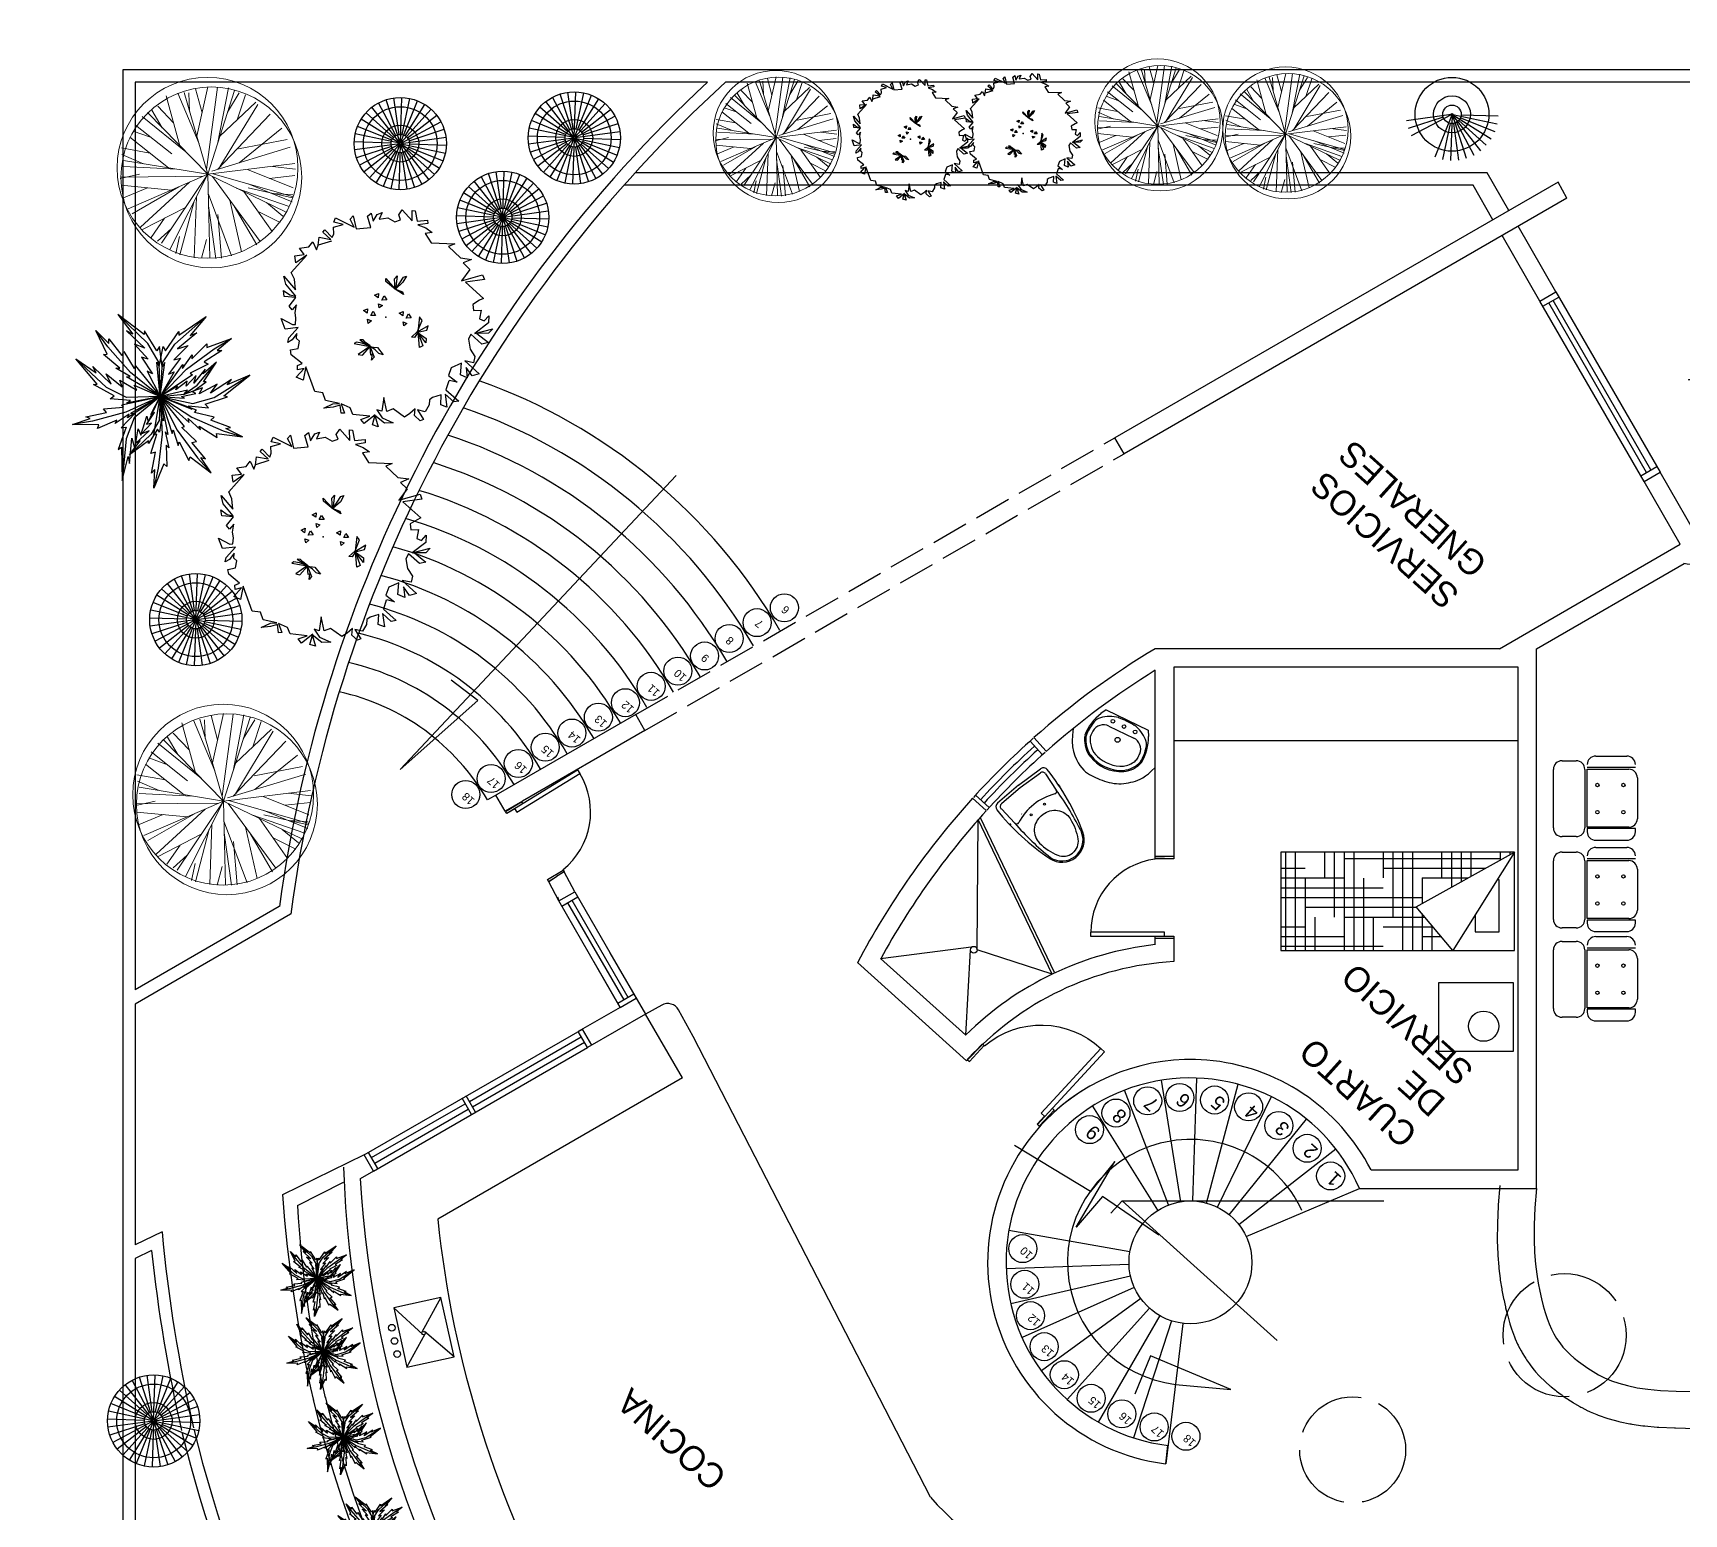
# Model space of a CAD drawing. Header units: millimetres. Extents: x 566 to 755, y 215 to 253.
# Drawn here: x 609.26 to 622.68, y 241.26 to 253.3 of the extents above; entities that cross this region are included whole.
import ezdxf
from ezdxf.enums import TextEntityAlignment as Align

# ---------------------------------------------------------------- set-up
doc = ezdxf.new("R2010")
doc.units = ezdxf.units.MM
doc.header["$LTSCALE"] = 0.05
doc.linetypes.add('ACAD_ISO02W100', pattern=[15, 12, -3])
for name, color, linetype in [('Arbol-Conservar', 84, 'Continuous'), ('ejes', 2, 'ACAD_ISO02W100'), ('escaleras', 30, 'Continuous'), ('muebles', 7, 'Continuous'), ('muros', 2, 'Continuous'), ('puertas', 3, 'Continuous'), ('TEXTURA', 7, 'Continuous'), ('ventanas', 1, 'Continuous')]:
    doc.layers.add(name, color=color, linetype=linetype)
doc.layers.add('Arbol-existente', color=40, linetype='Continuous', lineweight=9)
doc.layers.add('TEXTO', color=7, linetype='Continuous', lineweight=9)
doc.styles.add('ARIAL', font='arial.ttf')

# ---------------------------------------------------------------- blocks, each defined once
blk = doc.blocks.new('PUERTA .60')
at = {"layer": 'puertas'}
for p, q in [((0.017, 0.675), (0.052, 0.675)), ((0.017, 0.075), (0.017, 0.675)), ((0.052, 0.075), (0.052, 0.675)), ((0, 0.15), (0.017, 0.15)), ((0, 0), (0, 0.15)), ((0.65, 0), (0.65, 0.15)), ((0.65, 0.15), (0.667, 0.15)), ((0.667, 0.15), (0.667, 0.075)), ((0.02, 0), (0, 0)), ((0.017, 0.075), (0.052, 0.075)), ((0.67, 0), (0.65, 0))]:
    blk.add_line(p, q, dxfattribs=at)
for points in [[(0.017, 0.075), (0.02, 0.075), (0.02, 0), (0.017, 0)], [(0.667, 0.075), (0.67, 0.075), (0.67, 0), (0.667, 0)]]:
    blk.add_lwpolyline(points, close=True, dxfattribs=at)
at = {"layer": 'puertas', "color": 1}
blk.add_arc((0.052, 0.075), 0.6, 7.1855, 90, dxfattribs=at)
blk = doc.blocks.new('SANI')
for p, q in [((0.214, 0.007), (-0.01, -0.002)), ((0.214, 0.007), (0.438, -0.002)), ((-0.015, -0.059), (-0.001, -0.216)), ((0.215, -0.018), (0.013, -0.026)), ((0.213, -0.018), (0.416, -0.026)), ((0.444, -0.059), (0.43, -0.216)), ((0.204, -0.304), (0.224, -0.304))]:
    blk.add_line(p, q)
for points in [[(0.204, -0.304, 0.444133), (0.055, -0.469, 0.099431), (0.11, -0.638, 0.271202), (0.214, -0.699)], [(0.224, -0.304, -0.444133), (0.374, -0.469, -0.099431), (0.319, -0.638, -0.271202), (0.214, -0.699)]]:
    blk.add_lwpolyline(points, format="xyb")
for centre in [(0.144, -0.247), (0.284, -0.247)]:
    blk.add_circle(centre, 0.0075)
for centre, radius, start, end in [((-0.008, -0.042), 0.04, 92.19, 182.0049), ((1.855, -0.04), 1.903, 180.0089, 197.6886), ((0.014, -0.056), 0.03, 92.19, 185.1455), ((-1.426, -0.04), 1.903, 342.3114, 359.9911), ((0.414, -0.056), 0.03, 354.8545, 87.81), ((0.437, -0.042), 0.04, 357.9951, 87.81), ((0.019, -0.215), 0.02, 185.1455, 293.8869), ((2.072, -0.146), 2.074, 181.9498, 193.0828), ((0.214, -0.657), 0.463, 90, 113.8869), ((0.214, -0.657), 0.463, 66.1131, 90), ((-1.643, -0.146), 2.074, 346.9172, 358.0502), ((0.41, -0.215), 0.02, 246.1131, 354.8545), ((0.089, -0.603), 0.05, 195.7278, 197.7252), ((0.214, -0.563), 0.181, 197.7252, 270), ((0.214, -0.563), 0.171, 197.7252, 270), ((0.214, -0.563), 0.171, 270, 342.2748), ((0.214, -0.563), 0.181, 270, 342.2748), ((0.339, -0.603), 0.05, 342.2748, 344.2722)]:
    blk.add_arc(centre, radius, start, end)
at = {"layer": 'TEXTURA', "linetype": 'Continuous'}
for p, q in [((-0.038, -0.192), (-0.038, -0.21)), ((0.089, -0.192), (0.089, -0.194)), ((0.343, -0.192), (0.343, -0.194)), ((0.47, -0.192), (0.47, -0.215))]:
    blk.add_line(p, q, dxfattribs=at)
blk = doc.blocks.new('LAVA')
for p, q in [((-0.002, -0.009), (-0.027, -0.055)), ((-0.002, -0.009), (0.378, -0.009)), ((0.076, -0.119), (0.3, -0.119)), ((0.378, -0.009), (0.403, -0.055)), ((0.03, -0.4), (0.042, -0.406)), ((0.035, -0.391), (0.047, -0.397))]:
    blk.add_line(p, q)
for centre, radius in [((0.088, -0.069), 0.015), ((0.188, -0.069), 0.015), ((0.288, -0.069), 0.015), ((0.188, -0.189), 0.02)]:
    blk.add_circle(centre, radius)
for centre, radius, start, end in [((0.328, -0.234), 0.397, 153.2366, 185.1908), ((0.05, -0.164), 0.1, 131.0686, 165.7987), ((0.076, -0.219), 0.1, 90, 176.5875), ((0.17, -0.302), 0.284, 100.6374, 131.0686), ((0.188, -0.596), 0.576, 82.9944, 97.0056), ((0.206, -0.302), 0.284, 48.9314, 79.3626), ((0.3, -0.219), 0.1, 3.4125, 90), ((0.327, -0.164), 0.1, 14.2013, 48.9314), ((0.048, -0.234), 0.397, 354.8092, 26.7634), ((0.328, -0.234), 0.387, 165.7987, 183.085), ((0.041, -0.25), 0.1, 183.085, 200.7802), ((0.328, -0.234), 0.352, 176.5875, 184.6254), ((0.148, -0.209), 0.179, 197.3522, 254.7067), ((0.3, -0.242), 0.1, 335.4879, 358.2317), ((0.048, -0.234), 0.352, 358.2317, 3.4125), ((0.048, -0.234), 0.387, 354.8092, 14.2013), ((0.148, -0.209), 0.224, 196.2861, 238.2877), ((0.148, -0.209), 0.214, 200.7802, 238.2877), ((0.188, -0.12), 0.321, 242.8748, 299.3617), ((0.188, -0.12), 0.311, 242.8748, 299.3617), ((0.188, -0.12), 0.276, 251.4503, 299.3617), ((0.228, -0.209), 0.179, 301.7123, 335.4879), ((0.228, -0.209), 0.214, 301.7123, 343.7139), ((0.228, -0.209), 0.224, 301.7123, 343.7139)]:
    blk.add_arc(centre, radius, start, end)
blk = doc.blocks.new('CAMA')
at = {"layer": 'muebles'}
h = blk.add_hatch(dxfattribs=at)
h.set_pattern_fill('HOUND', color=256, scale=0.05, style=0)
h.set_pattern_definition([(0, (-619.17417, -247.49125), (0.3175, 0.079375), [1.27, -0.635]), (90, (-619.17417, -247.49125), (-0.079375, -0.3175), [1.27, -0.635])])
h.paths.add_polyline_path([(0.8, -0.49), (0.443, -0.787), (0, 0.011), (0, -1.889), (0.8, -1.889)])
for p, q in [((0.443, -0.787), (0, 0.011)), ((0, 0.011), (0.8, -0.49)), ((0.8, -0.49), (0.443, -0.787))]:
    blk.add_line(p, q, dxfattribs=at)
for points in [[(0, -1.889), (0.8, -1.889), (0.8, 0.011), (0, 0.011)], [(1.06, 0.001), (1.621, 0.001), (1.621, -0.604), (1.06, -0.604)]]:
    blk.add_lwpolyline(points, close=True, dxfattribs=at)
blk.add_lwpolyline([(0.508, -0.307), (0.648, -0.307), (0.648, -0.113), (0.225, -0.113), (0.225, -0.13)], dxfattribs=at)
blk.add_circle((1.415, -0.239), 0.123, dxfattribs=at)
blk = doc.blocks.new('SILLA')
at = {"layer": 'muebles'}
for p, q in [((-0.057, 0.688), (-0.057, 0.853)), ((0.043, 0.953), (0.724, 0.953)), ((0.824, 0.853), (0.824, 0.688)), ((0.724, 0.588), (0.043, 0.588)), ((-0.1, 0.461), (-0.1, 0.1)), ((0.035, 0.561), (0, 0.561)), ((0.035, 0), (0.035, 0.561)), ((0.051, 0.078), (0.051, 0.561)), ((0.051, 0.561), (0.726, 0.561)), ((0.726, 0.561), (0.726, 0.078)), ((0.744, 0), (0.744, 0.561)), ((0.879, 0.461), (0.879, 0.1)), ((0, 0), (0.035, 0)), ((0.626, -0.022), (0.151, -0.022))]:
    blk.add_line(p, q, dxfattribs=at)
for centre in [(0.227, 0.442), (0.542, 0.442), (0.227, 0.14), (0.542, 0.14)]:
    blk.add_circle(centre, 0.0197, dxfattribs=at)
for centre, start, end in [((0.043, 0.853), 90, 180), ((0.724, 0.853), 0, 90), ((0.043, 0.688), 180, 270), ((0.724, 0.688), 270, 0), ((0, 0.461), 90, 180), ((0.779, 0.461), 0, 90), ((0, 0.1), 180, 270), ((0.151, 0.078), 180, 270), ((0.626, 0.078), 270, 0), ((0.779, 0.1), 270, 0)]:
    blk.add_arc(centre, 0.1, start, end, dxfattribs=at)
blk = doc.blocks.new('Palma yuca-0')
for points in [[(0, 0), (0.285, 0.887), (0.196, 0.786), (0.21, 1.337), (0.121, 1.236), (-0.121, 1.826), (-0.145, 1.727), (-0.76, 2.383)], [(0, 0), (0.128, 0.902), (-0.085, 1.469), (-0.76, 2.383)], [(-0.76, 2.383), (-0.445, 1.79), (-0.603, 1.901), (-0.187, 1.357), (-0.446, 1.515), (-0.148, 1.052), (-0.32, 1.131), (-0.096, 0.64), (-0.227, 0.731), (0, 0)], [(0, 0), (-0.725, 0.724), (-1.264, 1.484), (-1.539, 1.963), (-1.226, 1.567), (-1.22, 1.697), (-0.918, 1.209), (-0.851, 1.316), (-0.619, 0.824), (-0.571, 0.89), (0, 0), (-0.852, 0.627), (-0.747, 0.617), (-1.111, 0.882), (-1.007, 0.873), (-1.407, 1.287), (-1.304, 1.29), (-1.539, 1.963)], [(0, 0), (0.405, 0.941), (0.913, 1.722), (1.257, 2.154), (1.005, 1.717), (1.127, 1.76), (0.786, 1.299), (0.91, 1.276), (0.538, 0.879), (0.616, 0.859), (0, 0), (0.268, 1.023), (0.298, 0.922), (0.411, 1.358), (0.44, 1.258), (0.678, 1.783), (0.719, 1.688), (1.257, 2.154)], [(0, 0), (-0.51, 0.43), (-0.418, 0.402), (-0.636, 0.732), (-0.544, 0.704), (-0.621, 1.154), (-0.57, 1.103), (-0.446, 1.735)], [(0, 0), (-0.421, 0.499), (-0.508, 0.924), (-0.446, 1.735)], [(-0.446, 1.735), (-0.411, 1.256), (-0.358, 1.383), (-0.403, 0.895), (-0.306, 1.089), (-0.31, 0.695), (-0.237, 0.808), (-0.186, 0.425), (-0.141, 0.53), (0, 0)], [(0, 0), (0.554, 0.749), (0.523, 0.618), (0.963, 0.951), (0.933, 0.82), (1.553, 0.967), (1.487, 0.891), (2.378, 0.775)], [(0, 0), (-0.955, 0.372), (-1.867, 0.558), (-2.417, 0.617), (-1.928, 0.49), (-2.045, 0.432), (-1.477, 0.352), (-1.548, 0.248), (-1.004, 0.234), (-1.044, 0.164), (0, 0), (-0.917, 0.527), (-0.866, 0.435), (-1.256, 0.661), (-1.205, 0.569), (-1.745, 0.768), (-1.707, 0.673), (-2.417, 0.617)], [(0, 0), (0.658, 0.63), (1.242, 0.789), (2.378, 0.775)], [(2.378, 0.775), (1.713, 0.684), (1.895, 0.621), (1.211, 0.641), (1.491, 0.523), (0.94, 0.494), (1.105, 0.401), (0.576, 0.296), (0.726, 0.243), (0, 0)], [(0, 0), (-1.012, -0.158), (-1.895, -0.455), (-2.4, -0.68), (-1.913, -0.545), (-1.985, -0.653), (-1.454, -0.437), (-1.463, -0.563), (-0.985, -0.302), (-0.985, -0.383), (0, 0), (-1.057, -0.005), (-0.967, -0.059), (-1.418, -0.059), (-1.328, -0.113), (-1.895, -0.212), (-1.814, -0.275), (-2.4, -0.68)], [(0, 0), (-0.876, -0.317), (-0.742, -0.325), (-1.186, -0.652), (-1.052, -0.66), (-1.37, -1.213), (-1.278, -1.171), (-1.421, -2.058)], [(0, 0), (-0.792, -0.451), (-1.111, -0.965), (-1.421, -2.058)], [(-1.421, -2.058), (-1.144, -1.447), (-1.136, -1.64), (-0.96, -0.978), (-0.926, -1.28), (-0.742, -0.76), (-0.7, -0.945), (-0.448, -0.467), (-0.44, -0.627), (0, 0)], [(0, 0), (-0.527, -0.409), (-0.434, -0.385), (-0.665, -0.705), (-0.572, -0.681), (-0.668, -1.128), (-0.614, -1.079), (-0.516, -1.716)], [(0, 0), (-0.441, -0.481), (-0.545, -0.902), (-0.516, -1.716)], [(-0.516, -1.716), (-0.462, -1.238), (-0.414, -1.368), (-0.439, -0.878), (-0.35, -1.076), (-0.339, -0.682), (-0.269, -0.798), (-0.203, -0.417), (-0.162, -0.524), (0, 0)], [(0, 0), (-0.038, -1.024), (-0.229, -1.936), (-0.393, -2.463), (-0.316, -1.964), (-0.415, -2.048), (-0.263, -1.495), (-0.387, -1.519), (-0.184, -1.014), (-0.264, -1.023), (0, 0), (0.119, -1.051), (0.055, -0.968), (0.108, -1.415), (0.044, -1.332), (0.012, -1.907), (-0.06, -1.834), (-0.393, -2.463)], [(0, 0), (1.023, 0.055), (1.948, -0.052), (2.489, -0.168), (1.985, -0.136), (2.078, -0.227), (1.513, -0.126), (1.548, -0.247), (1.026, -0.091), (1.043, -0.17), (0, 0), (1.035, 0.214), (0.958, 0.143), (1.399, 0.236), (1.322, 0.165), (1.898, 0.186), (1.832, 0.107), (2.489, -0.168)], [(0, 0), (0.685, -0.631), (0.558, -0.587), (0.842, -1.06), (0.715, -1.015), (0.795, -1.648), (0.726, -1.574), (0.515, -2.447)], [(0, 0), (0.556, -0.722), (0.651, -1.32), (0.515, -2.447)], [(0.515, -2.447), (0.496, -1.777), (0.414, -1.951), (0.507, -1.273), (0.359, -1.538), (0.39, -0.988), (0.28, -1.142), (0.233, -0.604), (0.163, -0.748), (0, 0)], [(0, 0), (0.518, -0.774), (0.494, -0.641), (0.918, -0.994), (0.894, -0.862), (1.507, -1.038), (1.444, -0.959), (2.34, -0.883)], [(0, 0), (0.628, -0.66), (1.205, -0.846), (2.34, -0.883)], [(2.34, -0.883), (1.68, -0.762), (1.865, -0.707), (1.18, -0.696), (1.465, -0.591), (0.917, -0.537), (1.085, -0.452), (0.562, -0.322), (0.714, -0.276), (0, 0)]]:
    blk.add_lwpolyline(points)
blk.add_point((0, 0))
at = {"layer": 'TEXTO', "style": 'ARIAL'}
blk.add_attdef('0', text='', height=2.5, rotation=242.4412, dxfattribs=at).set_placement((-3.103, 1.619), align=Align.MIDDLE_CENTER)
blk = doc.blocks.new('Arbol existente')
for p, q in [((-0.497, 3.502), (-0.397, 4.517)), ((-0.304, 2.139), (0.634, 4.597)), ((0.157, 3.346), (-0.004, 4.602)), ((0.449, 0.98), (0.796, 4.583)), ((-2.312, 2.677), (-2.792, 3.615)), ((-0.366, 1.338), (-2.479, 3.854)), ((-0.45, 1.647), (-1.794, 4.258)), ((-1.111, 3.538), (-1.589, 4.356)), ((0, 0), (-1.205, 4.412)), ((0, 0), (-0.634, 4.465)), ((0, 0), (1.961, 4.275)), ((0.714, 1.556), (1.621, 4.337)), ((0.901, 1.964), (3.1, 3.584)), ((1.941, 2.73), (2.546, 4.003)), ((-1.863, 1.259), (-3.593, 2.876)), ((-1.175, 1.245), (-3.376, 3.097)), ((0, 0), (-3.125, 3.309)), ((0.115, 0.251), (3.424, 3.282)), ((1.442, 0.923), (3.676, 2.745)), ((2.757, 2.48), (3.372, 3.354)), ((-1.829, 0.244), (-4.17, 1.893)), ((-0.74, 0.784), (-3.908, 2.432)), ((0, 0), (3.9, 2.497)), ((2.979, 1.907), (4.193, 2.323)), ((3.109, 1.247), (4.443, 2.075)), ((-2.215, 0.323), (-4.537, 1.071)), ((1.819, 1.165), (4.494, 1.336)), ((3.661, 0.596), (4.573, 0.967)), ((-0.265, -0.077), (-4.545, 0.801)), ((1.709, -0.106), (4.75, 0.053)), ((2.195, 0.486), (4.7, 0.639)), ((-2.074, -0.605), (-4.664, -0.021)), ((-3.334, -0.321), (-4.663, -0.689)), ((0, 0), (-4.482, -1.308)), ((-1.643, -0.479), (-4.435, -1.655)), ((-0.181, -0.208), (-4.214, -2.187)), ((0, 0), (-3.119, -3.587)), ((-0.04, -0.273), (-2.336, -4.074)), ((-0.213, -0.559), (-0.336, -4.682)), ((-0.218, -0.74), (0.528, -4.624)), ((0, 0), (1.973, -4.339)), ((0, 0), (3.932, -2.436)), ((0, 0), (4.675, -0.291)), ((0.232, -0.149), (2.768, -3.866)), ((2.156, -0.134), (4.522, -1.644)), ((3.246, -0.829), (4.494, -0.924)), ((3.53, -0.22), (4.585, -0.548)), ((-3.395, -0.991), (-4.537, -1.042)), ((-1.969, -1.085), (-4.393, -1.96)), ((-2.121, -0.921), (-4.268, -2.119)), ((-3.344, -1.603), (-4.162, -2.253)), ((-1.417, -1.63), (-3.935, -2.548)), ((-0.844, -1.604), (-1.312, -4.538)), ((0.708, -1.558), (2.311, -4.225)), ((1.455, -0.902), (4.151, -2.171)), ((1.836, -1.138), (3.175, -3.528)), ((-2.632, -2.073), (-3.551, -3.101)), ((-2.321, -2.669), (-3.347, -3.395)), ((-0.311, -2.138), (-1.932, -4.269)), ((0.894, -1.967), (0.682, -4.651)), ((2.468, -2.265), (3.606, -2.992)), ((3.007, -1.863), (3.721, -2.589)), ((0.792, -3.255), (1.369, -4.571)), ((1.464, -3.22), (1.692, -4.423))]:
    blk.add_line(p, q)
for centre in [(-0.25, 0), (0.25, -0.25)]:
    blk.add_circle(centre, 4.903)
blk = doc.blocks.new('Urapan-0')
for points in [[(-5.38, 0.31), (-5.614, 0.825), (-6.644, 0.825), (-6.457, 1.058), (-5.755, 1.058), (-6.363, 1.573), (-5.989, 1.713), (-5.614, 1.245), (-5.333, 1.713), (-5.287, 1.947), (-5.474, 2.18), (-5.568, 2.648), (-5.146, 2.882), (-5.802, 3.069), (-5.708, 3.256), (-5.24, 3.256), (-5.006, 2.928), (-4.959, 3.349), (-4.865, 3.723), (-4.023, 3.817), (-3.835, 4.19), (-3.133, 3.676), (-3.601, 4.377), (-3.32, 4.518), (-3.882, 4.658), (-4.584, 4.424), (-4.21, 4.798), (-3.461, 4.845), (-4.069, 5.219), (-3.742, 5.359), (-3.461, 4.798), (-3.32, 5.64), (-2.993, 5.593), (-3.274, 5.079), (-2.431, 5.686), (-2.056, 5.499), (-1.494, 5.686), (-2.009, 5.967), (-1.869, 6.107), (-1.494, 5.78), (-1.26, 6.154), (-0.886, 6.575), (-1.12, 6.014), (-1.401, 5.733), (-0.652, 6.154), (-0.23, 5.92), (0.191, 6.201), (1.595, 5.453), (1.174, 6.154), (1.595, 6.294), (1.595, 5.593), (1.83, 5.92), (2.017, 5.733), (1.876, 5.453), (2.719, 5.499), (2.953, 5.312), (2.672, 4.938), (2.906, 4.564), (3.14, 4.564), (3.328, 4.331), (3.281, 4.798), (3.375, 5.079), (3.515, 4.845), (3.515, 4.003), (4.036, 4.598), (4.634, 4.282), (3.89, 4.097), (3.754, 3.965), (3.983, 3.676), (4.247, 3.456), (4.511, 3.052), (4.498, 3.443), (4.779, 3.396), (4.826, 2.741), (5.388, 3.162), (5.669, 2.928), (5.2, 2.882), (4.873, 2.695), (5.809, 2.554), (6.23, 2.274), (5.154, 2.414), (5.622, 1.993), (6.043, 1.806), (6.043, 0.404), (6.23, 1.199), (6.558, 0.918), (6.184, 0.497), (6.652, 0.404), (6.289, -0.032), (6.315, -0.434), (5.833, -0.22), (5.94, -0.487)], [(-0.452, 1.923), (-0.1, 1.962), (0.108, 1.942), (0.257, 2.064), (-0.446, 1.946), (0.023, 2.13), (0.314, 2.313), (0.354, 2.453), (-0.454, 1.961), (-0.262, 2.778), (-0.486, 2.651), (-0.478, 1.967), (-0.842, 1.704), (-1.385, 1.793), (-1.137, 1.913), (-0.828, 1.889), (-0.446, 1.946), (-1.076, 2.262), (-1.087, 2.492), (-0.889, 2.209), (-0.848, 2.311), (-0.509, 1.989)], [(-0.136, -6.06), (0.044, -5.679), (-0.942, -5.657), (-1.499, -6.034), (-1.265, -5.542), (-1.827, -5.52), (-1.92, -4.678), (-2.622, -5.8), (-2.903, -5.66), (-2.154, -4.772), (-3.606, -4.772), (-3.512, -4.538), (-3.372, -4.07), (-3.652, -3.837), (-3.98, -4.164), (-4.261, -3.696), (-4.542, -3.79), (-4.542, -4.211), (-4.823, -3.883), (-4.636, -2.855), (-5.244, -3.79), (-5.244, -3.416), (-4.729, -2.948), (-5.619, -2.995), (-5.385, -2.668), (-4.495, -2.668), (-4.589, -2.341), (-5.057, -1.967), (-5.572, -1.826), (-5.759, -1.499), (-5.291, -1.219), (-6.461, -1.219), (-6.227, -0.845), (-5.619, -0.985), (-6.087, -0.564), (-5.666, -0.424), (-5.244, -0.985), (-4.963, -0.377), (-5.151, 0.09), (-5.806, 0.043), (-5.385, 0.277)], [(-2.068, -0.606), (-2.653, -0.665), (-2.829, -0.467), (-2.031, -0.608), (-2.358, -1.077), (-2.241, -1.328), (-2.011, -0.591), (-1.752, -1.319), (-1.493, -1.372), (-2.013, -0.628), (-2.814, -0.206), (-2.726, 0.014), (-2.05, -0.626), (-2.104, -0.248), (-1.948, -0.144), (-1.993, -0.611)], [(5.512, -1.213), (5.94, -0.487), (6.214, -0.886), (5.606, -1.26), (6.261, -1.26), (6.261, -1.447), (5.606, -1.4), (5.699, -1.634), (5.98, -1.914), (5.653, -2.428), (6.168, -2.148), (6.261, -2.428), (5.044, -2.756), (5.559, -2.943), (5.559, -3.223), (4.904, -2.756), (4.295, -3.41), (4.904, -3.784), (4.857, -4.065), (4.435, -3.784), (4.529, -4.252), (4.389, -4.532), (4.248, -4.111), (3.92, -4.532), (3.452, -4.626), (3.265, -4.953), (3.546, -5.093), (3.593, -5.467), (2.703, -5.374), (3.125, -5.841), (2.984, -5.935), (2.469, -5.561), (2.048, -6.028), (1.907, -5.888), (2.282, -5.42), (1.814, -5.607), (1.345, -5.654), (1.626, -5.327), (0.971, -5.14), (-0.136, -6.06)], [(0.703, -1.613), (1.17, -2.068), (1.173, -2.306), (0.688, -1.626), (0.828, -2.499), (0.736, -2.676), (0.644, -2.253), (0.701, -1.641), (0.288, -1.803), (0.137, -1.726), (0.702, -1.627), (1.431, -1.592), (1.565, -1.724), (0.743, -1.643)]]:
    blk.add_lwpolyline(points)
for points in [[(0.735, 0.835), (0.506, 0.743), (0.541, 0.987)], [(0.533, 0.331), (0.741, 0.531), (0.81, 0.252)], [(0.997, 0.573), (1.262, 0.605), (1.157, 0.36)], [(-0.957, -0.477), (-1.186, -0.569), (-1.151, -0.324)], [(-1.158, -0.98), (-0.951, -0.78), (-0.881, -1.06)], [(-0.694, -0.739), (-0.43, -0.707), (-0.535, -0.952)], [(0.861, -0.298), (0.632, -0.39), (0.667, -0.146)], [(0.659, -0.802), (0.867, -0.602), (0.936, -0.881)], [(1.123, -0.56), (1.388, -0.529), (1.283, -0.773)]]:
    blk.add_lwpolyline(points, close=True)
blk.add_point((0, 0))
at = {"layer": 'TEXTO', "style": 'ARIAL'}
blk.add_attdef('0', text='', height=5, rotation=242.44119, dxfattribs=at).set_placement((-12.412, 6.477), align=Align.MIDDLE_CENTER)

msp = doc.modelspace()

# ---------------------------------------------------------------- linework, layer by layer
at = {"layer": 'Arbol-Conservar'}
for p, q in [((612.208, 252.468), (612.067, 252.733)), ((612.241, 252.409), (612.127, 252.759)), ((612.233, 252.476), (612.191, 252.773)), ((612.244, 252.409), (612.256, 252.777)), ((612.246, 252.409), (612.384, 252.75)), ((612.259, 252.475), (612.321, 252.769)), ((612.283, 252.466), (612.442, 252.72)), ((613.653, 252.454), (613.427, 252.744)), ((613.623, 252.515), (613.482, 252.78)), ((613.656, 252.456), (613.542, 252.805)), ((613.648, 252.523), (613.606, 252.82)), ((613.658, 252.456), (613.671, 252.823)), ((613.661, 252.455), (613.798, 252.796)), ((613.663, 252.454), (613.909, 252.727)), ((613.674, 252.522), (613.736, 252.815)), ((613.698, 252.512), (613.857, 252.767)), ((612.237, 252.406), (611.925, 252.601)), ((612.188, 252.452), (611.965, 252.653)), ((612.239, 252.408), (612.012, 252.697)), ((612.248, 252.408), (612.494, 252.681)), ((612.302, 252.448), (612.539, 252.633)), ((613.588, 252.477), (613.31, 252.589)), ((613.652, 252.452), (613.34, 252.647)), ((613.602, 252.499), (613.379, 252.699)), ((613.665, 252.452), (613.989, 252.625)), ((613.717, 252.495), (613.953, 252.679)), ((620.79, 252.639), (620.426, 252.587)), ((620.726, 252.616), (620.441, 252.524)), ((620.791, 252.636), (620.466, 252.464)), ((620.795, 252.633), (620.657, 252.292)), ((620.797, 252.632), (620.784, 252.265)), ((620.8, 252.632), (620.913, 252.283)), ((620.802, 252.634), (621.028, 252.344)), ((620.804, 252.636), (621.115, 252.441)), ((620.805, 252.638), (621.164, 252.562)), ((620.853, 252.589), (621.076, 252.389)), ((620.867, 252.612), (621.145, 252.499)), ((620.872, 252.637), (621.172, 252.627)), ((612.236, 252.404), (611.876, 252.48)), ((612.174, 252.43), (611.896, 252.542)), ((612.25, 252.405), (612.574, 252.578)), ((612.251, 252.403), (612.615, 252.454)), ((612.315, 252.425), (612.6, 252.518)), ((613.583, 252.451), (613.283, 252.462)), ((613.651, 252.447), (613.287, 252.396)), ((613.651, 252.45), (613.291, 252.526)), ((613.651, 252.445), (613.327, 252.272)), ((613.664, 252.445), (613.976, 252.25)), ((613.665, 252.45), (614.029, 252.501)), ((613.665, 252.447), (614.025, 252.371)), ((613.729, 252.472), (614.015, 252.564)), ((613.733, 252.446), (614.033, 252.435)), ((620.782, 252.566), (620.72, 252.273)), ((620.808, 252.565), (620.85, 252.268)), ((620.833, 252.573), (620.974, 252.309)), ((612.168, 252.405), (611.868, 252.415)), ((612.236, 252.401), (611.872, 252.35)), ((612.172, 252.379), (611.887, 252.286)), ((612.237, 252.398), (611.912, 252.226)), ((612.184, 252.356), (611.948, 252.171)), ((612.238, 252.396), (611.992, 252.123)), ((612.204, 252.338), (612.045, 252.084)), ((612.24, 252.395), (612.103, 252.054)), ((612.228, 252.329), (612.165, 252.035)), ((612.243, 252.394), (612.23, 252.027)), ((612.246, 252.395), (612.359, 252.045)), ((612.248, 252.396), (612.474, 252.106)), ((612.25, 252.398), (612.561, 252.203)), ((612.251, 252.4), (612.61, 252.324)), ((612.254, 252.328), (612.295, 252.031)), ((612.278, 252.336), (612.419, 252.071)), ((612.299, 252.352), (612.522, 252.151)), ((612.313, 252.374), (612.591, 252.261)), ((612.318, 252.399), (612.618, 252.389)), ((613.587, 252.425), (613.301, 252.333)), ((613.599, 252.402), (613.362, 252.218)), ((613.653, 252.443), (613.407, 252.17)), ((613.618, 252.385), (613.459, 252.13)), ((613.655, 252.442), (613.517, 252.101)), ((613.642, 252.375), (613.58, 252.082)), ((613.658, 252.441), (613.645, 252.074)), ((613.66, 252.441), (613.774, 252.092)), ((613.663, 252.443), (613.889, 252.153)), ((613.668, 252.374), (613.71, 252.077)), ((613.693, 252.382), (613.834, 252.117)), ((613.714, 252.398), (613.937, 252.198)), ((613.728, 252.42), (614.006, 252.308)), ((613.076, 251.809), (613.089, 252.177)), ((613.02, 251.852), (612.797, 252.053)), ((613.071, 251.808), (612.845, 252.097)), ((613.041, 251.868), (612.9, 252.133)), ((613.073, 251.809), (612.96, 252.159)), ((613.065, 251.876), (613.024, 252.173)), ((613.079, 251.809), (613.216, 252.15)), ((613.081, 251.807), (613.327, 252.081)), ((613.091, 251.875), (613.154, 252.169)), ((613.115, 251.865), (613.274, 252.12)), ((613.006, 251.83), (612.728, 251.942)), ((613.069, 251.806), (612.758, 252.001)), ((613.082, 251.805), (613.407, 251.978)), ((613.135, 251.848), (613.371, 252.033)), ((613.147, 251.825), (613.432, 251.918)), ((613.001, 251.804), (612.701, 251.815)), ((613.068, 251.801), (612.704, 251.75)), ((613.068, 251.803), (612.709, 251.88)), ((613.004, 251.779), (612.719, 251.686)), ((613.069, 251.798), (612.745, 251.626)), ((613.071, 251.796), (612.825, 251.523)), ((613.073, 251.795), (612.935, 251.454)), ((613.075, 251.794), (613.063, 251.427)), ((613.078, 251.795), (613.192, 251.445)), ((613.08, 251.796), (613.307, 251.506)), ((613.082, 251.798), (613.394, 251.603)), ((613.083, 251.803), (613.447, 251.854)), ((613.083, 251.8), (613.443, 251.724)), ((613.145, 251.774), (613.423, 251.661)), ((613.151, 251.799), (613.451, 251.789)), ((613.017, 251.756), (612.78, 251.571)), ((613.036, 251.738), (612.877, 251.484)), ((613.06, 251.729), (612.998, 251.435)), ((613.086, 251.728), (613.128, 251.431)), ((613.111, 251.736), (613.252, 251.471)), ((613.131, 251.752), (613.354, 251.551)), ((610.575, 248.536), (610.349, 248.825)), ((610.545, 248.596), (610.404, 248.861)), ((610.577, 248.537), (610.464, 248.887)), ((610.569, 248.604), (610.528, 248.901)), ((610.58, 248.537), (610.593, 248.905)), ((610.583, 248.537), (610.72, 248.878)), ((610.595, 248.603), (610.658, 248.897)), ((610.619, 248.594), (610.778, 248.848)), ((610.573, 248.534), (610.262, 248.729)), ((610.524, 248.58), (610.301, 248.781)), ((610.585, 248.535), (610.831, 248.809)), ((610.586, 248.533), (610.911, 248.706)), ((610.639, 248.576), (610.875, 248.761)), ((610.572, 248.531), (610.213, 248.608)), ((610.51, 248.558), (610.232, 248.67)), ((610.587, 248.531), (610.951, 248.582)), ((610.651, 248.553), (610.936, 248.646)), ((610.505, 248.533), (610.205, 248.543)), ((610.572, 248.529), (610.208, 248.478)), ((610.508, 248.507), (610.223, 248.414)), ((610.573, 248.526), (610.249, 248.354)), ((610.521, 248.484), (610.284, 248.299)), ((610.575, 248.524), (610.329, 248.251)), ((610.54, 248.466), (610.381, 248.212)), ((610.577, 248.523), (610.439, 248.182)), ((610.564, 248.457), (610.502, 248.163)), ((610.579, 248.522), (610.567, 248.155)), ((610.582, 248.523), (610.696, 248.173)), ((610.584, 248.524), (610.811, 248.234)), ((610.586, 248.526), (610.898, 248.331)), ((610.587, 248.528), (610.947, 248.452)), ((610.59, 248.456), (610.632, 248.159)), ((610.615, 248.464), (610.756, 248.199)), ((610.635, 248.48), (610.858, 248.279)), ((610.649, 248.502), (610.927, 248.389)), ((610.655, 248.527), (610.955, 248.517)), ((610.226, 242.089), (610.185, 242.386)), ((610.237, 242.022), (610.25, 242.389)), ((610.252, 242.088), (610.315, 242.381)), ((610.181, 242.065), (609.958, 242.265)), ((610.232, 242.02), (610.006, 242.31)), ((610.202, 242.081), (610.061, 242.345)), ((610.234, 242.021), (610.121, 242.371)), ((610.24, 242.021), (610.377, 242.362)), ((610.242, 242.02), (610.488, 242.293)), ((610.277, 242.078), (610.436, 242.332)), ((610.296, 242.06), (610.532, 242.245)), ((610.167, 242.042), (609.889, 242.155)), ((610.23, 242.018), (609.919, 242.213)), ((610.243, 242.018), (610.568, 242.19)), ((610.308, 242.037), (610.593, 242.13)), ((610.162, 242.017), (609.862, 242.027)), ((610.229, 242.013), (609.865, 241.962)), ((610.229, 242.016), (609.87, 242.092)), ((610.165, 241.991), (609.88, 241.898)), ((610.23, 242.011), (609.906, 241.838)), ((610.232, 242.009), (609.986, 241.736)), ((610.234, 242.007), (610.096, 241.667)), ((610.237, 242.007), (610.224, 241.64)), ((610.239, 242.007), (610.353, 241.658)), ((610.241, 242.008), (610.468, 241.719)), ((610.243, 242.01), (610.555, 241.816)), ((610.244, 242.015), (610.608, 242.067)), ((610.244, 242.013), (610.604, 241.936)), ((610.306, 241.986), (610.585, 241.874)), ((610.312, 242.012), (610.612, 242.001)), ((610.178, 241.968), (609.941, 241.783)), ((610.197, 241.951), (610.038, 241.696)), ((610.221, 241.941), (610.159, 241.648)), ((610.247, 241.94), (610.289, 241.643)), ((610.272, 241.948), (610.413, 241.683)), ((610.293, 241.964), (610.515, 241.763))]:
    msp.add_line(p, q, dxfattribs=at)
for centre, radius in [((620.797, 252.64), 0.3), ((612.243, 252.402), 0.375), ((613.658, 252.448), 0.375), ((613.658, 252.448), 0.3), ((620.797, 252.64), 0.15), ((620.797, 252.64), 0.075), ((612.243, 252.402), 0.3), ((613.658, 252.448), 0.15), ((620.797, 252.64), 0.0075), ((612.243, 252.402), 0.15), ((612.243, 252.402), 0.075), ((613.658, 252.448), 0.075), ((613.658, 252.448), 0.0075), ((612.243, 252.402), 0.0075), ((613.076, 251.802), 0.375), ((613.076, 251.802), 0.3), ((613.076, 251.802), 0.15), ((613.076, 251.802), 0.075), ((613.076, 251.802), 0.0075), ((610.58, 248.53), 0.375), ((610.58, 248.53), 0.3), ((610.58, 248.53), 0.15), ((610.58, 248.53), 0.075), ((610.58, 248.53), 0.0075), ((610.237, 242.014), 0.375), ((610.237, 242.014), 0.3), ((610.237, 242.014), 0.15), ((610.237, 242.014), 0.075), ((610.237, 242.014), 0.0075)]:
    msp.add_circle(centre, radius, dxfattribs=at)
at = {"layer": 'ejes'}
for centre, radius in [((621.713, 242.711), 0.501), ((619.989, 241.779), 0.431)]:
    msp.add_circle(centre, radius, dxfattribs=at)
at = {"layer": 'escaleras'}
for p, q in [((618.688, 243.803), (618.722, 244.802)), ((618.491, 243.77), (618.133, 244.703)), ((618.592, 243.797), (618.435, 244.784)), ((618.8, 243.786), (619.058, 244.752)), ((618.405, 243.727), (617.875, 244.575)), ((618.889, 243.752), (619.328, 244.651)), ((618.889, 243.752), (619.328, 244.651)), ((618.985, 243.691), (619.614, 244.469)), ((619.064, 243.611), (619.852, 244.226)), ((619.123, 243.514), (620.044, 243.905)), ((618.178, 243.39), (617.193, 243.563)), ((618.17, 243.285), (617.171, 243.251)), ((618.183, 243.19), (617.209, 242.965)), ((618.213, 243.1), (617.3, 242.693)), ((618.266, 243.009), (617.457, 242.421)), ((618.336, 242.931), (617.666, 242.188)), ((618.42, 242.87), (617.92, 242.004)), ((618.516, 242.827), (618.207, 241.876)), ((618.609, 242.807), (618.469, 241.665))]:
    msp.add_line(p, q, dxfattribs=at)
at = {"layer": 'escaleras', "color": 5}
for p, q in [((617.856, 243.88), (617.239, 244.255)), ((617.741, 243.591), (618.056, 244.125)), ((618.056, 244.125), (617.856, 243.88)), ((617.954, 243.839), (617.741, 243.591)), ((618.412, 243.525), (617.954, 243.839))]:
    msp.add_line(p, q, dxfattribs=at)
at = {"layer": 'escaleras', "color": 4}
for p, q in [((618.346, 242.544), (618.217, 242.231)), ((618.998, 242.269), (618.346, 242.544)), ((618.548, 242.31), (618.998, 242.269))]:
    msp.add_line(p, q, dxfattribs=at)
at = {"layer": 'escaleras'}
for centre in [(615.367, 248.627), (615.145, 248.506), (614.918, 248.377), (614.718, 248.235), (614.501, 248.112), (614.283, 247.988), (614.074, 247.855), (613.854, 247.737), (613.639, 247.608), (613.422, 247.493), (612.982, 247.238), (613.203, 247.361), (612.776, 247.108), (618.322, 244.617), (618.583, 244.644), (618.866, 244.624), (619.143, 244.568), (618.064, 244.518), (619.388, 244.416), (617.849, 244.383), (619.619, 244.231), (619.81, 244.006), (617.306, 243.415), (617.322, 243.125), (617.369, 242.87), (617.48, 242.618), (617.644, 242.39), (617.862, 242.198), (618.112, 242.071), (618.375, 241.965), (618.633, 241.889)]:
    msp.add_circle(centre, 0.114, dxfattribs=at)
at = {"layer": 'escaleras', "color": 4}
msp.add_arc((618.67, 243.303), 1, 25, 263, dxfattribs=at)
at = {"layer": 'muebles'}
for p, q in [((621.334, 247.544), (618.534, 247.544)), ((614.37, 245.396), (614.237, 245.322)), ((614.537, 244.803), (614.237, 245.322)), ((614.537, 244.803), (612.547, 243.654)), ((612.19, 242.934), (612.425, 242.716)), ((612.574, 243.018), (612.419, 242.735)), ((612.295, 242.451), (612.445, 242.721)), ((612.68, 242.535), (612.439, 242.741))]:
    msp.add_line(p, q, dxfattribs=at)
msp.add_lwpolyline([(612.68, 242.535), (612.574, 243.018), (612.19, 242.934), (612.295, 242.451)], close=True, dxfattribs=at)
for centre, radius in [((612.175, 242.772), 0.0269), ((612.196, 242.664), 0.0269), ((612.432, 242.728), 0.0144), ((612.218, 242.558), 0.0269)]:
    msp.add_circle(centre, radius, dxfattribs=at)
msp.add_arc((621.274, 244.572), 8.775, 186.0038, 208.9082, dxfattribs=at)
at = {"layer": 'muros', "color": 2}
for p, q in [((609.987, 253.001), (609.987, 232.901)), ((630.187, 253.001), (609.987, 253.001)), ((610.087, 252.901), (610.087, 245.52)), ((614.741, 252.901), (610.087, 252.901)), ((625.234, 252.901), (614.888, 252.901)), ((620.968, 252.064), (614.062, 252.064)), ((621.083, 252.164), (614.152, 252.164)), ((621.13, 251.783), (620.968, 252.064)), ((621.26, 251.858), (621.083, 252.164)), ((611.259, 246.198), (610.087, 245.52)), ((611.351, 246.136), (610.087, 245.404)), ((610.087, 245.404), (610.087, 243.445)), ((611.949, 244.178), (611.284, 243.854)), ((611.408, 243.765), (611.78, 243.955)), ((610.306, 243.552), (610.087, 243.445)), ((610.22, 243.399), (610.087, 243.334)), ((610.087, 243.334), (610.087, 233.001))]:
    msp.add_line(p, q, dxfattribs=at)
at = {"layer": 'muros'}
for p, q in [((621.661, 252.089), (618.055, 250.009)), ((621.732, 251.959), (621.661, 252.089)), ((621.732, 251.959), (618.13, 249.879)), ((621.26, 251.858), (621.259, 251.859)), ((621.512, 251.121), (621.204, 251.654)), ((621.642, 251.196), (621.334, 251.729)), ((621.512, 251.121), (621.642, 251.196)), ((618.13, 249.879), (618.055, 250.009)), ((622.359, 249.654), (622.489, 249.729)), ((622.654, 249.143), (622.359, 249.654)), ((622.845, 249.112), (622.489, 249.729)), ((621.184, 248.294), (622.654, 249.143)), ((621.484, 248.294), (622.684, 248.987)), ((621.184, 248.294), (618.384, 248.294)), ((621.484, 243.905), (621.484, 248.294)), ((618.384, 246.605), (618.384, 248.119)), ((621.334, 248.144), (618.534, 248.144)), ((618.534, 248.144), (618.534, 246.605)), ((621.334, 244.055), (621.334, 248.144)), ((614.158, 247.759), (613.021, 247.102)), ((614.233, 247.629), (614.158, 247.759)), ((614.233, 247.629), (613.237, 247.054)), ((617.497, 247.46), (617.397, 247.572)), ((613.096, 246.974), (613.021, 247.102)), ((613.032, 247.109), (613.032, 247.109)), ((617.009, 246.977), (616.898, 247.078)), ((613.237, 247.054), (613.096, 246.974)), ((618.534, 246.605), (618.384, 246.605)), ((613.662, 246.318), (613.577, 246.48)), ((613.532, 246.243), (613.45, 246.399)), ((613.522, 246.277), (613.532, 246.243)), ((613.532, 246.243), (613.662, 246.318)), ((618.384, 245.887), (618.384, 245.936)), ((618.534, 245.936), (618.384, 245.936)), ((618.534, 245.936), (618.534, 245.749)), ((613.818, 245.747), (614.032, 245.377)), ((613.948, 245.822), (614.237, 245.322)), ((616.849, 244.942), (615.962, 245.741)), ((616.842, 245.151), (616.15, 245.774)), ((614.032, 245.377), (613.69, 245.181)), ((614.032, 245.377), (614.162, 245.452)), ((614.237, 245.322), (613.765, 245.05)), ((612.026, 244.046), (611.918, 243.984)), ((620.139, 244.055), (621.334, 244.055)), ((620.044, 243.905), (621.484, 243.905)), ((618.113, 243.805), (619.663, 243.805)), ((618.67, 243.303), (619.375, 242.668)), ((618.469, 241.665), (618.487, 241.814))]:
    msp.add_line(p, q, dxfattribs=at)
at = {"layer": 'muros', "color": 1, "linetype": 'ACAD_ISO02W100', "ltscale": 0.5}
for p, q in [((614.158, 247.759), (618.055, 250.009)), ((614.233, 247.629), (618.13, 249.879))]:
    msp.add_line(p, q, dxfattribs=at)
at = {"layer": 'muros', "color": 4}
for p, q in [((614.488, 249.703), (612.241, 247.312)), ((612.873, 247.874), (612.657, 248.037)), ((612.241, 247.312), (612.873, 247.874)), ((613.032, 247.109), (612.952, 247.064))]:
    msp.add_line(p, q, dxfattribs=at)
at = {"layer": 'muros', "color": 0}
for p, q in [((616.935, 245.846), (616.944, 246.904)), ((616.15, 245.774), (616.908, 245.873)), ((616.842, 245.151), (616.881, 245.846)), ((617.546, 245.647), (616.935, 245.846))]:
    msp.add_line(p, q, dxfattribs=at)
at = {"layer": 'muros', "color": 1}
for p, q in [((617.546, 245.647), (616.944, 246.904)), ((617.565, 245.662), (616.963, 246.918))]:
    msp.add_line(p, q, dxfattribs=at)
at = {"layer": 'muros', "color": 8}
for p, q in [((614.625, 245.14), (614.506, 245.356)), ((616.555, 241.393), (614.625, 245.14))]:
    msp.add_line(p, q, dxfattribs=at)
at = {"layer": 'muros', "color": 0}
msp.add_lwpolyline([(617.717, 247.646), (617.71, 247.591), (617.708, 247.541), (617.711, 247.497), (617.718, 247.458), (617.729, 247.423), (617.742, 247.393), (617.756, 247.366), (617.771, 247.343), (617.786, 247.324), (617.802, 247.307), (617.817, 247.293), (617.833, 247.281), (617.849, 247.271), (617.865, 247.262), (617.881, 247.254), (617.898, 247.246), (617.916, 247.239), (617.934, 247.231), (617.952, 247.224), (617.971, 247.217), (617.99, 247.211), (618.009, 247.206), (618.028, 247.202), (618.048, 247.199), (618.068, 247.197), (618.088, 247.196), (618.107, 247.196), (618.127, 247.198), (618.147, 247.2), (618.167, 247.203), (618.186, 247.208), (618.205, 247.212), (618.224, 247.218), (618.242, 247.225), (618.262, 247.233), (618.282, 247.245), (618.304, 247.259), (618.328, 247.277), (618.354, 247.3), (618.384, 247.328)], dxfattribs=at)
at = {"layer": 'muros', "color": 8}
msp.add_lwpolyline([(621.185, 243.928), (621.173, 243.771, 0.008219), (621.172, 243.761), (621.166, 243.623, 0.009218), (621.166, 243.612), (621.165, 243.491, 0.010135), (621.165, 243.479), (621.169, 243.373, 0.01079), (621.169, 243.36), (621.177, 243.267, 0.010919), (621.178, 243.254), (621.188, 243.172, 0.010191), (621.19, 243.16), (621.202, 243.087, 0.008288), (621.203, 243.077), (621.216, 243.01, 0.005946), (621.218, 243.003), (621.232, 242.942, 0.006497), (621.233, 242.935), (621.248, 242.878, 0.00805), (621.25, 242.868), (621.265, 242.815, 0.009748), (621.268, 242.804), (621.284, 242.755, 0.01153), (621.289, 242.742), (621.306, 242.697, 0.013299), (621.312, 242.682), (621.331, 242.639, 0.014915), (621.339, 242.623), (621.359, 242.584, 0.016212), (621.369, 242.567), (621.391, 242.529, 0.016903), (621.402, 242.512), (621.426, 242.477, 0.016579), (621.438, 242.461), (621.465, 242.428, 0.015737), (621.477, 242.414), (621.505, 242.382, 0.014577), (621.518, 242.37), (621.548, 242.34, 0.013183), (621.56, 242.329), (621.593, 242.3, 0.011642), (621.603, 242.291), (621.638, 242.263, 0.010038), (621.648, 242.255), (621.685, 242.228, 0.008436), (621.693, 242.222), (621.732, 242.195, 0.007909), (621.74, 242.19), (621.782, 242.163, 0.01114), (621.793, 242.156), (621.838, 242.13, 0.014359), (621.853, 242.122), (621.902, 242.097, 0.016358), (621.92, 242.089), (621.975, 242.065, 0.017177), (621.994, 242.058), (622.056, 242.036, 0.017008), (622.075, 242.03), (622.145, 242.011, 0.016129), (622.164, 242.007), (622.242, 241.991, 0.014825), (622.26, 241.988), (622.348, 241.975, 0.013337), (622.364, 241.973), (622.467, 241.964, 0.010554), (622.479, 241.963), (622.606, 241.957, 0.006636), (622.614, 241.957), (622.777, 241.953, 0.003547)], format="xyb", dxfattribs=at)
msp.add_lwpolyline([(621.484, 243.905), (621.472, 243.748), (621.466, 243.61), (621.465, 243.489), (621.469, 243.383), (621.476, 243.29), (621.486, 243.208), (621.498, 243.135), (621.511, 243.069), (621.524, 243.007), (621.539, 242.95), (621.554, 242.897), (621.57, 242.848), (621.587, 242.803), (621.606, 242.76), (621.626, 242.721), (621.648, 242.684), (621.673, 242.649), (621.699, 242.615), (621.728, 242.584), (621.758, 242.554), (621.791, 242.525), (621.826, 242.497), (621.863, 242.469), (621.903, 242.442), (621.944, 242.415), (621.989, 242.389), (622.038, 242.364), (622.093, 242.341), (622.154, 242.32), (622.224, 242.301), (622.303, 242.284), (622.391, 242.272), (622.493, 242.262), (622.62, 242.256), (622.783, 242.253)], dxfattribs=at)
at = {"layer": 'muros', "color": 0}
msp.add_circle((616.908, 245.846), 0.0271, dxfattribs=at)
at = {"layer": 'muros'}
msp.add_circle((618.67, 243.303), 0.5, dxfattribs=at)
at = {"layer": 'muros', "color": 2}
for centre, radius, start, end in [((622.395, 244.67), 11.24, 132.9191, 172.1863), ((622.395, 244.67), 11.14, 132.3631, 172.4375), ((622.395, 244.67), 11.14, 184.1986, 192.9133), ((619.997, 244.209), 8.601, 182.9563, 193.4893), ((622.466, 244.684), 12.213, 185.3181, 192.9001), ((622.466, 244.684), 12.313, 185.9893, 192.9001), ((621.078, 244.525), 9.826, 193.7765, 268.8042), ((621.078, 244.525), 9.726, 193.7765, 268.8042), ((621.078, 244.525), 10.926, 193.7765, 217.1084), ((621.078, 244.525), 10.826, 193.7765, 217.9518)]:
    msp.add_arc(centre, radius, start, end, dxfattribs=at)
at = {"layer": 'muros', "color": 4}
for radius, end in [(4.6, 70.5228), (4.35, 71.179), (4.1, 71.8338), (3.85, 72.4872), (3.6, 73.1392), (3.35, 73.7901), (3.1, 74.4398), (2.85, 75.0885), (2.6, 75.7362), (2.35, 76.3831), (2.1, 77.0292), (1.85, 77.6747)]:
    msp.add_arc((611.351, 246.136), radius, 30.0981, end, dxfattribs=at)
at = {"layer": 'muros'}
for centre, radius, start, end in [((621.713, 242.711), 6.35, 77.3105, 81.2079), ((621.713, 242.711), 6.5, 120.8124, 131.6048), ((621.713, 242.711), 6.35, 121.623, 131.6048), ((621.713, 242.711), 6.5, 137.798, 152.2193), ((621.713, 242.711), 6.35, 137.798, 151.1684), ((618.67, 243.303), 2.6, 96.3251, 134.6926), ((618.67, 243.303), 2.45, 93.1925, 138), ((618.67, 243.303), 1.65, 85.3947, 135.3947), ((618.67, 243.303), 1.65, 27.1296, 85.3947), ((618.67, 243.303), 1.5, 23.6785, 263), ((618.67, 243.303), 1.65, 122, 260.6053), ((620.681, 244.356), 8.903, 181.7983, 215.2413), ((621.078, 244.525), 9.176, 183.3784, 214.6793), ((618.67, 243.303), 1.65, 260.6053, 263)]:
    msp.add_arc(centre, radius, start, end, dxfattribs=at)
at = {"layer": 'muros', "color": 8}
for centre, radius, start, end in [((614.418, 245.308), 0.1, 28.8042, 118.9354), ((618.67, 243.303), 2.85, 222.0836, 274.175)]:
    msp.add_arc(centre, radius, start, end, dxfattribs=at)
at = {"layer": 'ventanas'}
for p, q in [((622.359, 249.654), (621.512, 251.121)), ((621.537, 251.079), (621.667, 251.154)), ((622.38, 249.728), (621.584, 251.106)), ((622.415, 249.748), (621.619, 251.126)), ((621.642, 251.196), (622.489, 249.729)), ((622.332, 249.701), (622.462, 249.776)), ((617.365, 247.543), (617.465, 247.431)), ((616.921, 247.103), (617.032, 247.002)), ((613.557, 246.2), (613.687, 246.275)), ((613.662, 246.318), (614.162, 245.452)), ((614.032, 245.377), (613.532, 246.243)), ((613.604, 246.228), (614.06, 245.439)), ((613.639, 246.248), (614.094, 245.459)), ((614.012, 245.411), (614.142, 245.486)), ((611.949, 244.178), (613.725, 245.201)), ((613.8, 245.07), (613.725, 245.201)), ((612.805, 244.613), (613.715, 245.137)), ((612.831, 244.569), (613.74, 245.094)), ((613.765, 245.05), (613.69, 245.181)), ((612.026, 244.046), (613.765, 245.05)), ((612.856, 244.525), (612.78, 244.657)), ((612.009, 244.155), (612.771, 244.593)), ((612.035, 244.109), (612.796, 244.549)), ((612.821, 244.505), (612.745, 244.638)), ((612.026, 244.046), (611.949, 244.178)), ((612.06, 244.066), (611.984, 244.198)), ((612.001, 244.089), (612.001, 244.089)), ((618.113, 243.805), (618.022, 243.704)), ((618.67, 243.303), (618.113, 243.805)), ((618.113, 243.805), (620.242, 243.805))]:
    msp.add_line(p, q, dxfattribs=at)
for radius, start, end in [(6.5, 131.6712, 137.7095), (6.445, 131.9882, 137.4944), (6.405, 131.9882, 137.4944), (6.35, 131.7149, 137.7319)]:
    msp.add_arc((621.713, 242.711), radius, start, end, dxfattribs=at)

# ---------------------------------------------------------------- block references
at = {"layer": 'Arbol-Conservar', "rotation": 138}
for name, p, xscale, yscale, zscale in [('Urapan-0', (617.308, 252.485), 0.07507121988548354, 0.07507121988548354, 0.07507121988548367), ('Urapan-0', (616.392, 252.438), 0.07507121988548354, 0.07507121988548354, 0.07507121988548367), ('Urapan-0', (612.126, 250.99), 0.1349999999999998, 0.1349999999999998, 0.135), ('Palma yuca-0', (623.434, 250.708), 0.3000000000000007, 0.2999999999999998, 0.3), ('Palma yuca-0', (610.289, 250.346), 0.3000000000000007, 0.2999999999999998, 0.3), ('Urapan-0', (611.617, 249.205), 0.1349999999999998, 0.1349999999999998, 0.135), ('Palma yuca-0', (611.566, 243.171), 0.124006425911421, 0.1240064259114206, 0.1240064259114207), ('Palma yuca-0', (611.616, 242.578), 0.124006425911421, 0.1240064259114206, 0.1240064259114207), ('Palma yuca-0', (611.779, 241.883), 0.124006425911421, 0.1240064259114206, 0.1240064259114207), ('Palma yuca-0', (612.019, 241.119), 0.124006425911421, 0.1240064259114206, 0.1240064259114207)]:
    msp.add_blockref(name, p, dxfattribs=dict(at, xscale=xscale, yscale=yscale, zscale=zscale))
at = {"layer": 'Arbol-existente', "color": 125, "rotation": 137.9890997350553}
for p, xscale, yscale, zscale in [((618.404, 252.544), 0.104042380919826, 0.1040423809204398, 0.1040423809204399), ((610.678, 252.152), 0.149999999999115, 0.1499999999999999, 0.15), ((615.299, 252.45), 0.104042380919826, 0.1040423809204398, 0.1040423809204399), ((619.444, 252.479), 0.104042380919826, 0.1040423809204398, 0.1040423809204399), ((610.805, 247.054), 0.149999999999115, 0.1499999999999999, 0.15)]:
    msp.add_blockref('Arbol existente', p, dxfattribs=dict(at, xscale=xscale, yscale=yscale, zscale=zscale))
at = {"layer": 'muros', "color": 0}
for name, p, rotation in [('LAVA', (617.99, 247.805), 334.2259347827065), ('SANI', (617.107, 247.046), 38.50768225278745), ('PUERTA .60', (613.1, 246.97), 301.5184972155599), ('PUERTA .60', (618.534, 245.936), 90), ('CAMA', (621.293, 246.639), 269.9999999999999)]:
    msp.add_blockref(name, p, dxfattribs=dict(at, rotation=rotation))
at = {"layer": 'muros', "color": 0, "xscale": -1.192077537133701, "yscale": 1.192077537133701, "zscale": 1.192077537133701, "rotation": 317.2081546194106}
msp.add_blockref('PUERTA .60', (617.44, 244.41), dxfattribs=at)
at = {"layer": 'ventanas', "xscale": 0.7, "yscale": 0.7, "zscale": 0.7, "rotation": 90}
for p in [(622.289, 246.806), (622.289, 246.063), (622.289, 245.337)]:
    msp.add_blockref('SILLA', p, dxfattribs=at)

# ---------------------------------------------------------------- texts
at = {"layer": 'escaleras', "attachment_point": 1, "rotation": 138}
for s, insert, char_height, width in [('{\\fHalibut|b0|i0|c0|p34;SERVICIOS\\PGNERALES}', (620.733, 248.601), 0.20425, 0.0053), ('{\\fHalibut|b0|i0|c0|p34;6}', (615.371, 248.569), 0.06513, 0.0017), ('{\\fHalibut|b0|i0|c0|p34;7}', (615.157, 248.457), 0.06513, 0.0017), ('{\\fHalibut|b0|i0|c0|p34;8}', (614.918, 248.318), 0.06513, 0.0017), ('{\\fHalibut|b0|i0|c0|p34;9}', (614.718, 248.176), 0.06513, 0.0017), ('{\\fHalibut|b0|i0|c0|p34;10}', (614.533, 248.02), 0.06513, 0.0017), ('{\\fHalibut|b0|i0|c0|p34;11}', (614.316, 247.897), 0.06513, 0.0017), ('{\\fHalibut|b0|i0|c0|p34;13}', (613.887, 247.646), 0.06513, 0.0017), ('{\\fHalibut|b0|i0|c0|p34;12}', (614.106, 247.763), 0.06513, 0.0017), ('{\\fHalibut|b0|i0|c0|p34;14}', (613.671, 247.517), 0.06513, 0.0017), ('{\\fHalibut|b0|i0|c0|p34;15}', (613.454, 247.402), 0.06513, 0.0017), ('{\\fHalibut|b0|i0|c0|p34;16}', (613.236, 247.27), 0.06513, 0.0017), ('{\\fHalibut|b0|i0|c0|p34;17}', (613.015, 247.147), 0.06513, 0.0017), ('{\\fHalibut|b0|i0|c0|p34;18}', (612.809, 247.017), 0.06513, 0.0017), ('{\\fHalibut|b0|i0|c0|p34;CUARTO DE \\PSERVICIO}', (620.393, 244.219), 0.20425, 0.0053), ('{\\fHalibut|b0|i0|c0|p34;6}', (618.603, 244.549), 0.11401, 0.0029), ('{\\fHalibut|b0|i0|c0|p34;8}', (618.084, 244.422), 0.11401, 0.0029), ('{\\fHalibut|b0|i0|c0|p34;7}', (618.343, 244.521), 0.11401, 0.0029), ('{\\fHalibut|b0|i0|c0|p34;5}', (618.886, 244.529), 0.11401, 0.0029), ('{\\fHalibut|b0|i0|c0|p34;4}', (619.16, 244.452), 0.11401, 0.0029), ('{\\fHalibut|b0|i0|c0|p34;9}', (617.869, 244.287), 0.11401, 0.0029), ('{\\fHalibut|b0|i0|c0|p34;3}', (619.408, 244.32), 0.11401, 0.0029), ('{\\fHalibut|b0|i0|c0|p34;2}', (619.639, 244.136), 0.11401, 0.0029), ('{\\fHalibut|b0|i0|c0|p34;1}', (619.83, 243.91), 0.11401, 0.00289), ('{\\fHalibut|b0|i0|c0|p34;10}', (617.348, 243.323), 0.06513, 0.00166), ('{\\fHalibut|b0|i0|c0|p34;11}', (617.363, 243.032), 0.06513, 0.0017), ('{\\fHalibut|b0|i0|c0|p34;12}', (617.411, 242.777), 0.06513, 0.0017), ('{\\fHalibut|b0|i0|c0|p34;13}', (617.521, 242.526), 0.06513, 0.0017), ('{\\fHalibut|b0|i0|c0|p34;14}', (617.685, 242.297), 0.06513, 0.0017), ('{\\fHalibut|b0|i0|c0|p34;COCINA}', (614.775, 241.43), 0.20425, 0.0053), ('{\\fHalibut|b0|i0|c0|p34;15}', (617.904, 242.106), 0.06513, 0.0017), ('{\\fHalibut|b0|i0|c0|p34;16}', (618.153, 241.978), 0.06513, 0.0017), ('{\\fHalibut|b0|i0|c0|p34;17}', (618.416, 241.872), 0.06513, 0.0017), ('{\\fHalibut|b0|i0|c0|p34;18}', (618.675, 241.797), 0.06513, 0.0017)]:
    msp.add_mtext(s, dxfattribs=dict(at, insert=insert, char_height=char_height, width=width))

doc.saveas('drawing.dxf')
